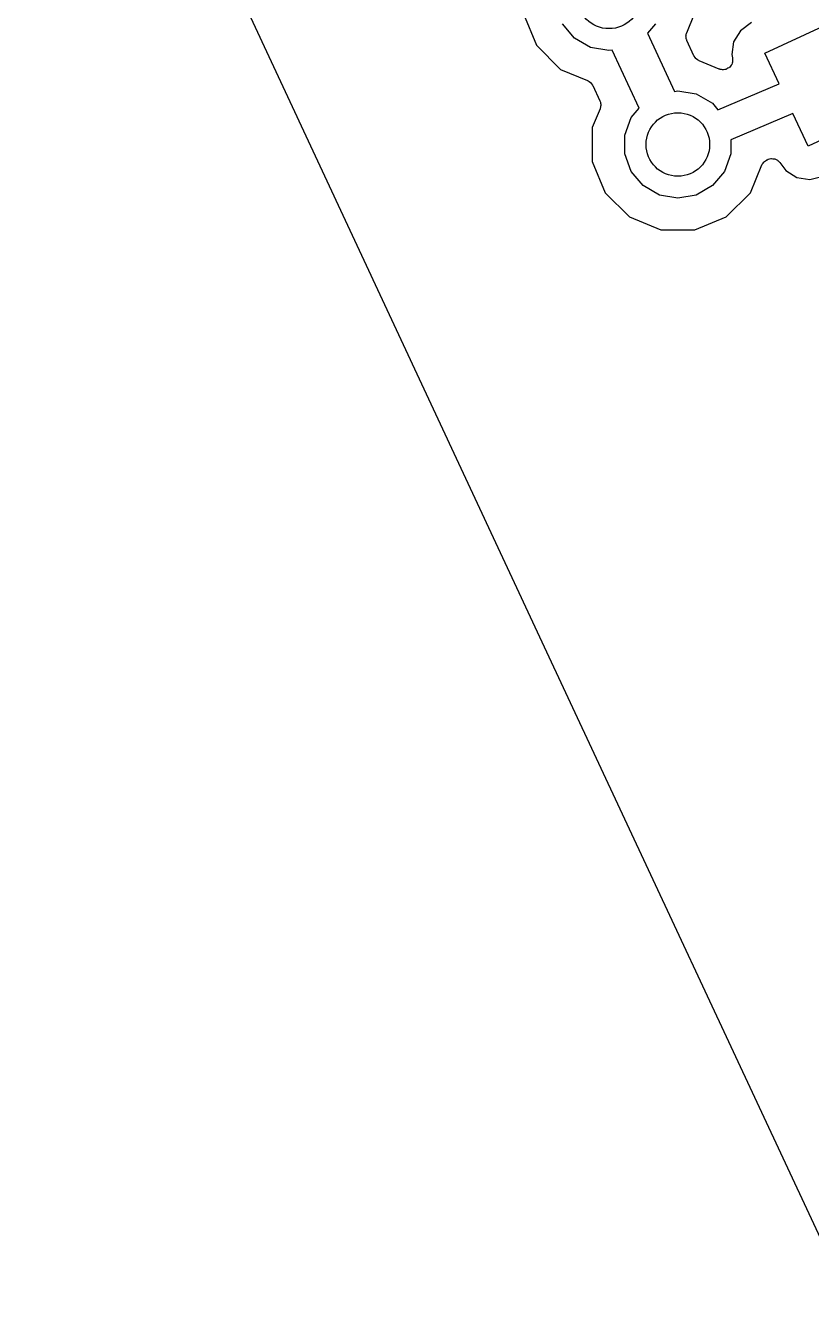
# Model space of a CAD drawing. Extents: x 24 to 196, y -189 to -31.
# Drawn here: x 24.3 to 36.55, y -169.95 to -149.93 of the extents above; entities that cross this region are included whole.
import ezdxf

# ---------------------------------------------------------------- set-up
doc = ezdxf.new("R2010")
doc.units = 0
doc.header["$MEASUREMENT"] = 0
doc.layers.add('BLACK', color=7, linetype='CONTINUOUS')

msp = doc.modelspace()

# ---------------------------------------------------------------- linework, layer by layer
at = {"layer": 'BLACK', "linetype": 'CONTINUOUS'}
for p, q in [((32.353, -159.547), (24.3026, -142.283)), ((32.0593, -149.748), (32.2623, -150.238)), ((32.854, -150.125), (32.6669, -149.902)), ((34.1187, -149.902), (33.9937, -150.051)), ((34.6045, -150.042), (34.7263, -149.748)), ((35.6157, -149.883), (35.4404, -150.011)), ((35.8223, -150.361), (36.7286, -149.939)), ((33.1061, -150.271), (32.854, -150.125)), ((33.9937, -150.051), (34.4151, -150.956)), ((34.593, -150.094), (34.5966, -150.078)), ((34.5943, -150.104), (34.593, -150.094)), ((34.5935, -150.114), (34.5943, -150.104)), ((34.5978, -150.13), (34.5935, -150.114)), ((34.5966, -150.078), (34.5981, -150.061)), ((34.5999, -150.146), (34.5978, -150.13)), ((34.5981, -150.061), (34.6023, -150.052)), ((34.6046, -150.155), (34.5999, -150.146)), ((34.6023, -150.052), (34.6045, -150.042)), ((35.4404, -150.011), (35.3356, -150.184)), ((32.2623, -150.238), (32.6374, -150.613)), ((33.3928, -150.321), (33.1061, -150.271)), ((33.4429, -150.312), (33.3928, -150.321)), ((33.8646, -151.218), (33.4429, -150.312)), ((34.6071, -150.165), (34.6046, -150.155)), ((34.7177, -150.402), (34.6071, -150.165)), ((35.3356, -150.184), (35.3048, -150.384)), ((34.7197, -150.405), (34.7177, -150.402)), ((34.7207, -150.408), (34.7197, -150.405)), ((34.7348, -150.427), (34.7207, -150.408)), ((34.7481, -150.446), (34.7348, -150.427)), ((34.7509, -150.448), (34.7481, -150.446)), ((34.7529, -150.45), (34.7509, -150.448)), ((34.7725, -150.463), (34.7529, -150.45)), ((34.7914, -150.476), (34.7725, -150.463)), ((34.7947, -150.477), (34.7914, -150.476)), ((34.7976, -150.479), (34.7947, -150.477)), ((35.1101, -150.608), (34.7976, -150.479)), ((35.3001, -150.542), (35.2969, -150.549)), ((35.3051, -150.535), (35.3001, -150.542)), ((35.3048, -150.384), (35.3164, -150.431)), ((35.3102, -150.517), (35.3051, -150.535)), ((35.3172, -150.5), (35.3102, -150.517)), ((35.3164, -150.431), (35.317, -150.44)), ((35.317, -150.44), (35.3195, -150.448)), ((35.3176, -150.492), (35.3172, -150.5)), ((35.3199, -150.484), (35.3176, -150.492)), ((35.3195, -150.448), (35.3187, -150.466)), ((35.3187, -150.466), (35.3199, -150.484)), ((36.0455, -150.84), (35.8223, -150.361)), ((32.6374, -150.613), (33.0601, -150.788)), ((35.1183, -150.61), (35.1101, -150.608)), ((35.1258, -150.614), (35.1183, -150.61)), ((35.1439, -150.616), (35.1258, -150.614)), ((35.1618, -150.62), (35.1439, -150.616)), ((35.1701, -150.619), (35.1618, -150.62)), ((35.1784, -150.62), (35.1701, -150.619)), ((35.1961, -150.615), (35.1784, -150.62)), ((35.2142, -150.613), (35.1961, -150.615)), ((35.2217, -150.609), (35.2142, -150.613)), ((35.2298, -150.607), (35.2217, -150.609)), ((35.245, -150.597), (35.2298, -150.607)), ((35.2612, -150.588), (35.245, -150.597)), ((35.2668, -150.582), (35.2612, -150.588)), ((35.2738, -150.578), (35.2668, -150.582)), ((35.2846, -150.563), (35.2738, -150.578)), ((35.2969, -150.549), (35.2846, -150.563)), ((33.0601, -150.788), (33.0629, -150.79)), ((33.0629, -150.79), (33.0662, -150.791)), ((33.0662, -150.791), (33.0852, -150.804)), ((33.0852, -150.804), (33.1047, -150.817)), ((33.1047, -150.817), (33.1068, -150.82)), ((33.1068, -150.82), (33.1096, -150.822)), ((33.1096, -150.822), (33.1228, -150.841)), ((33.1228, -150.841), (33.1369, -150.859)), ((33.1369, -150.859), (33.138, -150.862)), ((33.138, -150.862), (33.1399, -150.865)), ((33.1399, -150.865), (33.2514, -151.104)), ((34.4151, -150.956), (34.4663, -150.947)), ((34.4663, -150.947), (34.753, -150.997)), ((35.0904, -151.245), (36.0455, -150.84)), ((33.2514, -151.104), (33.254, -151.114)), ((33.254, -151.114), (33.2586, -151.123)), ((33.2586, -151.123), (33.2608, -151.139)), ((33.2608, -151.139), (33.2651, -151.155)), ((34.753, -150.997), (35.0051, -151.143)), ((35.0051, -151.143), (35.0904, -151.245)), ((33.254, -151.227), (33.1328, -151.52)), ((33.2562, -151.217), (33.254, -151.227)), ((33.2604, -151.208), (33.2562, -151.217)), ((33.2619, -151.192), (33.2604, -151.208)), ((33.2655, -151.175), (33.2619, -151.192)), ((33.2651, -151.155), (33.2642, -151.165)), ((33.2642, -151.165), (33.2655, -151.175)), ((33.7403, -151.366), (33.8646, -151.218)), ((36.2603, -151.3), (35.2918, -151.711)), ((36.4985, -151.811), (36.2603, -151.3)), ((33.1328, -151.52), (33.1328, -152.05)), ((33.6408, -151.639), (33.7403, -151.366)), ((37.4048, -151.389), (36.4985, -151.811)), ((33.6408, -151.93), (33.6408, -151.639)), ((35.2918, -151.711), (35.2918, -151.93)), ((33.7403, -152.204), (33.6408, -151.93)), ((35.2918, -151.93), (35.1922, -152.204)), ((33.1328, -152.05), (33.3358, -152.54)), ((35.5967, -152.54), (35.7773, -152.104)), ((35.7773, -152.104), (35.7805, -152.099)), ((35.7805, -152.099), (35.7823, -152.094)), ((35.7823, -152.094), (35.7947, -152.077)), ((35.7947, -152.077), (35.8057, -152.06)), ((35.8057, -152.06), (35.8105, -152.056)), ((35.8105, -152.056), (35.8142, -152.051)), ((35.8142, -152.051), (35.8314, -152.04)), ((35.8314, -152.04), (35.8477, -152.028)), ((35.8477, -152.028), (35.8535, -152.026)), ((35.8535, -152.026), (35.8586, -152.022)), ((35.8586, -152.022), (35.8733, -152.016)), ((35.8733, -152.016), (35.8949, -152.011)), ((35.8949, -152.011), (35.9162, -152.005)), ((35.9162, -152.005), (35.9206, -152.005)), ((35.9206, -152.005), (35.9249, -152.004)), ((35.9249, -152.004), (35.9469, -152.007)), ((35.9469, -152.007), (35.969, -152.009)), ((35.969, -152.009), (35.973, -152.01)), ((35.973, -152.01), (35.9774, -152.011)), ((35.9774, -152.011), (35.9971, -152.021)), ((35.9971, -152.021), (36.0174, -152.03)), ((36.0174, -152.03), (36.0206, -152.033)), ((36.0206, -152.033), (36.0245, -152.035)), ((36.0245, -152.035), (36.0396, -152.051)), ((36.0396, -152.051), (36.0557, -152.066)), ((36.0557, -152.066), (36.1486, -152.193)), ((33.9275, -152.427), (33.7403, -152.204)), ((35.1922, -152.204), (35.0051, -152.427)), ((36.1486, -152.193), (36.3213, -152.298)), ((36.3213, -152.298), (36.5211, -152.329)), ((36.5211, -152.329), (36.7322, -152.277)), ((33.3358, -152.54), (33.7109, -152.915)), ((34.1796, -152.573), (33.9275, -152.427)), ((35.0051, -152.427), (34.753, -152.573)), ((35.2216, -152.915), (35.5967, -152.54)), ((34.4663, -152.623), (34.1796, -152.573)), ((34.753, -152.573), (34.4663, -152.623)), ((33.7109, -152.915), (34.201, -153.118)), ((34.7315, -153.118), (35.2216, -152.915)), ((34.201, -153.118), (34.7315, -153.118)), ((45.249, -187.203), (32.353, -159.547))]:
    msp.add_line(p, q, dxfattribs=at)
at = {"layer": 'BLACK'}
for centre in [(33.3928, -149.483), (34.4663, -151.785)]:
    msp.add_circle(centre, 0.4953, dxfattribs=at)

doc.saveas('drawing.dxf')
